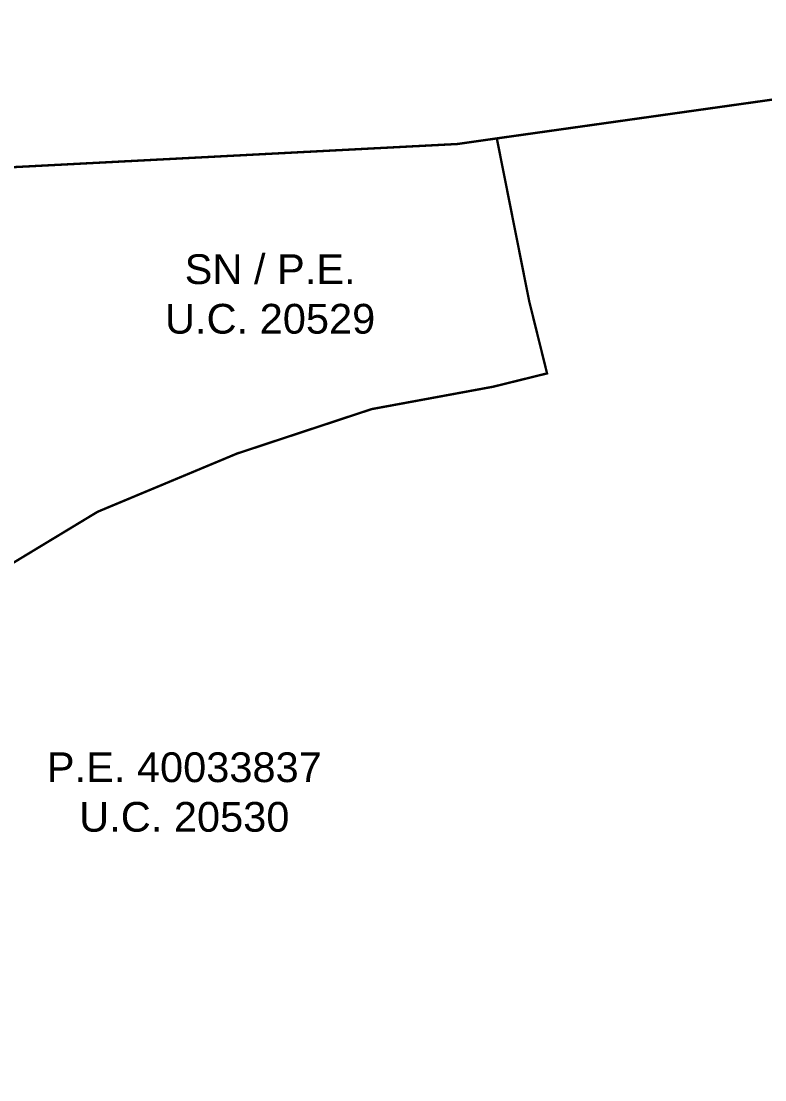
# Model space of a CAD drawing. Header units: metres. Extents: x 561401 to 594056, y 8460144 to 8508504.
# Drawn here: x 586782.7 to 586845.2, y 8503284.6 to 8503373.5 of the extents above; entities that cross this region are included whole.
import ezdxf

# ---------------------------------------------------------------- set-up
doc = ezdxf.new("R2010")
doc.units = ezdxf.units.M
for name, color, linetype in [('1.2. AFECTADOS BASE GRAFICA SUNARP', 150, 'Continuous'), ('1.2. BASE GRAFICA GORE', 76, 'Continuous'), ('1.3 ETIQUETA P.E. Y U.C.', 1, 'Continuous')]:
    doc.layers.add(name, color=color, linetype=linetype)
doc.styles.add('Arial', font='arial.ttf', dxfattribs={"height": 1})

msp = doc.modelspace()

# ---------------------------------------------------------------- linework, layer by layer
at = {"layer": '1.2. AFECTADOS BASE GRAFICA SUNARP', "color": 64, "linetype": 'Continuous', "lineweight": -3, "const_width": 0.2}
for points in [[(586522.048, 8503380.736), (586519.781, 8503372.068), (586515.988, 8503364.9), (586588.814, 8503360.621), (586600.754, 8503356.102), (586654.821, 8503357.421), (586657.105, 8503357.481), (586700.131, 8503356.641), (586723.161, 8503355.092), (586749.58, 8503359.571), (586762.081, 8503360.231), (586819.405, 8503363.22), (586822.703, 8503363.69), (586851.11, 8503367.689), (586886.696, 8503360.933), (586897.737, 8503386.186)], [(586772.328, 8503260.554), (586785.77, 8503236.912), (586813.613, 8503196.482), (586825.32, 8503225.862), (586831.9, 8503241.126), (586838.481, 8503256.391), (586838.481, 8503256.391), (586880.365, 8503351.588), (586886.696, 8503360.933), (586877.297, 8503362.717), (586851.11, 8503367.689), (586822.703, 8503363.69), (586825.425, 8503350.003), (586826.925, 8503343.944), (586822.39, 8503342.824), (586812.19, 8503340.945), (586800.869, 8503337.206), (586789.16, 8503332.317), (586780.469, 8503327.058)]]:
    msp.add_lwpolyline(points, dxfattribs=at)
at = {"layer": '1.2. BASE GRAFICA GORE', "color": 64, "linetype": 'Continuous', "lineweight": -3, "const_width": 0.2}
msp.add_lwpolyline([(586762.081, 8503360.231), (586770.31, 8503345.184), (586775.95, 8503333.856), (586780.469, 8503327.058), (586789.16, 8503332.317), (586800.869, 8503337.206), (586812.19, 8503340.945), (586822.39, 8503342.824), (586826.925, 8503343.944), (586825.425, 8503350.003), (586822.703, 8503363.69), (586819.405, 8503363.22), (586762.081, 8503360.231)], close=True, dxfattribs=at)

# ---------------------------------------------------------------- texts
at = {"layer": '1.3 ETIQUETA P.E. Y U.C.', "color": 1, "char_height": 2.5, "attachment_point": 5, "style": 'Arial'}
for s, insert in [('SN / P.E.\\PU.C. 20529', (586803.656, 8503350.601)), ('P.E. 40033837\\PU.C. 20530', (586796.446, 8503308.751))]:
    msp.add_mtext(s, dxfattribs=dict(at, insert=insert))

doc.saveas('drawing.dxf')
